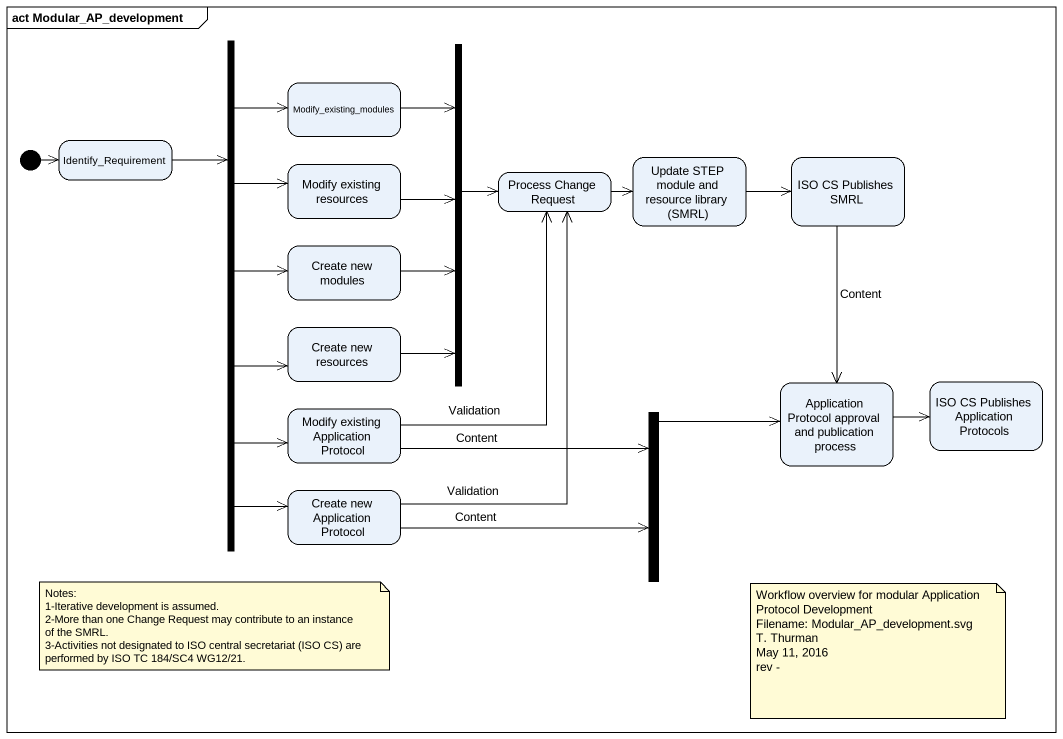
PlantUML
@startuml
mainframe act Modular_AP_development
hide empty description
state fork1 <<fork>>
state fork2 <<join>>
state Modify_existing_modules
state Identify_Requirement
state "Modify existing resources" as Modify_existing_resources
state "Process Change Request" as Process_Change_Request
state "Update STEP module and resource library (SMRL)" as Update_STEP_module_and
state "ISO CS Publishes SMRL" as ISO_CS_Publishes_SMRL
state "Create new modules" as Create_new_modules
state "Create new resources" as Create_new_resources
state "Application Protocol approval and publication process" as Application_Protocol
state "ISO CS Publishes Application Protocols" as ISO_CS_Publishes
state "Modify existing Application Protocol" as Modify_existing_Application
state fork3 <<join>>
state "Create new Application Protocol" as Create_new_Application
[*] -right-> Identify_Requirement
fork1 -up-> Modify_existing_modules
fork1 -up-> Modify_existing_resources
fork1 -right-> Create_new_modules
fork1 -right-> Create_new_resources
fork1 --> Modify_existing_Application
fork1 --> Create_new_Application
fork2 -right-> Process_Change_Request
Modify_existing_modules --> fork2
Identify_Requirement --> fork1
Modify_existing_resources -right-> fork2
Process_Change_Request -right-> Update_STEP_module_and
Update_STEP_module_and -right-> ISO_CS_Publishes_SMRL
ISO_CS_Publishes_SMRL --> Application_Protocol : Content
Create_new_modules -right-> fork2
Create_new_resources -up-> fork2
Application_Protocol -right-> ISO_CS_Publishes
Modify_existing_Application -up-> Process_Change_Request : Validation
Modify_existing_Application -right-> fork3 : Content
fork3 -right-> Application_Protocol
Create_new_Application -up-> Process_Change_Request : Validation
Create_new_Application -right-> fork3 : Content
note as N1
  Notes:
  1-Iterative development is assumed.
  2-More than one Change Request may contribute to an instance of the SMRL.
  3-Activities not designated to ISO central secretariat (ISO CS) are performed by ISO TC 184/SC4 WG12/21.
end note
note as N2
  Workflow overview for modular Application Protocol Development
  Filename: Modular_AP_development.svg
  T. Thurman
  May 11, 2016
  rev -
end note
@enduml
